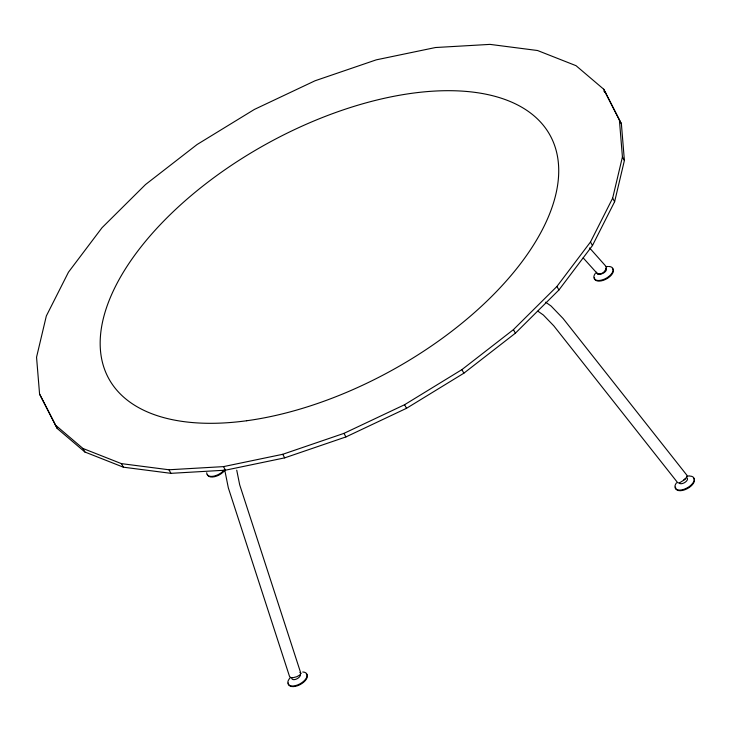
<?xml version="1.0" encoding="UTF-8"?>
<svg xmlns="http://www.w3.org/2000/svg" width="731" height="731" viewBox="0 0 731 731"><rect width="100%" height="100%" fill="white"/><g stroke="black" fill="none" stroke-linecap="round" stroke-linejoin="round"><path stroke-width="1.1" d="M55.273 424.93L82.95 448.469L121.41 463.628L168.962 469.768L223.522 466.616L282.723 454.298L343.963 433.364L404.572 404.727L461.901 369.63L513.436 329.626L556.94 286.442L590.493 241.979L612.651 198.165L622.428 156.937L619.404 120.085L603.705 89.219L576.028 65.68L537.568 50.521L490.017 44.381L435.457 47.533L376.255 59.851L315.015 80.785L254.406 109.422L197.078 144.519L145.542 184.523L102.038 227.706L68.476 272.17L46.327 315.984L36.55 357.212L39.575 394.064L57.237 428.494L84.915 452.023L123.375 467.191L170.926 473.332L225.486 470.179L284.688 457.862L345.927 436.928L406.537 408.291L463.865 373.194L515.401 333.181L558.904 290.006L592.466 245.534L614.616 201.729L624.393 160.5L621.368 123.649L603.705 89.219M236.734 470.17L239.686 484.817L300.889 673.443L299.728 675.088L296.841 676.687L293.332 677.628L290.545 677.546L289.54 676.477L228.328 487.851L224.956 471.056M686.985 476.274L689.223 475.89M583.183 257.897L597.693 274.006L600.489 274.088L603.578 272.398L605.789 269.575L606.273 266.705L589.57 247.919M545.6 302.168L551.064 306.015L563.053 318.451L686.976 475.342L686.884 476.959L685.057 479.381L679.391 482.944L677.71 482.734L553.796 325.843L543.343 315.006L537.915 311.187M603.943 91.302L605.67 92.773M299.884 672.374L300.889 673.443M596.268 272.179L597.693 274.006M619.404 120.085L621.368 123.649M622.428 156.937L624.393 160.5M612.651 198.165L614.616 201.729M590.493 241.979L592.466 245.534M556.94 286.442L558.904 290.006M513.436 329.626L515.401 333.181M461.901 369.63L463.865 373.194M404.572 404.727L406.537 408.291M343.963 433.364L345.927 436.928M282.723 454.298L284.688 457.862M223.522 466.616L225.486 470.179M168.962 469.768L170.926 473.332M121.41 463.628L123.375 467.191M82.95 448.469L84.915 452.023M39.575 394.064L57.237 428.494M302.744 671.99A10.636 5.464 -28.9 0 1 305.165 679.729A10.636 5.464 -28.9 0 1 291.084 685.925A10.636 5.464 -28.9 0 1 290.618 677.317M306.316 673.918A10.417 5.345 -28.9 0 1 299.801 684.773A10.417 5.345 -28.9 0 1 288.398 682.982M224.481 469.649A10.636 5.464 -28.9 0 1 213.361 476.247A10.636 5.464 -28.9 0 1 206.718 472.71M224.728 470.389A10.417 5.345 -28.9 0 1 214.631 476.694A10.417 5.345 -28.9 0 1 207.385 474.382M300.386 675.051A4.742 2.431 -28.9 0 1 295.845 679.282A4.742 2.431 -28.9 0 1 291.77 677.993M687.058 477.946A4.742 2.431 -28.9 0 1 685.157 482.259A4.742 2.431 -28.9 0 1 679.355 483.264M689.872 476.064A10.636 5.464 -28.9 0 1 692.677 483.319A10.636 5.464 -28.9 0 1 679.282 490.099A10.636 5.464 -28.9 0 1 676.477 482.844M693.445 478.001A10.417 5.345 -28.9 0 1 686.93 488.856A10.417 5.345 -28.9 0 1 675.526 487.065M608.804 266.477A10.636 5.464 -28.9 0 1 611.609 273.723A10.636 5.464 -28.9 0 1 598.214 280.512A10.636 5.464 -28.9 0 1 595.409 273.257M606.026 266.742A10.636 5.464 -28.9 0 1 607.945 266.486M612.377 268.405A10.417 5.345 -28.9 0 1 605.862 279.26A10.417 5.345 -28.9 0 1 594.458 277.469M605.99 268.35A4.742 2.431 -28.9 0 1 604.089 272.663A4.742 2.431 -28.9 0 1 598.287 273.668M685.459 478.257A4.742 2.431 -28.9 0 1 683.796 479.801M246.63 420.754A251.967 129.396 -28.9 0 0 556.008 149.937A251.967 129.396 -28.9 0 0 185.692 200.303A251.967 129.396 -28.9 0 0 246.63 420.754"/></g></svg>
